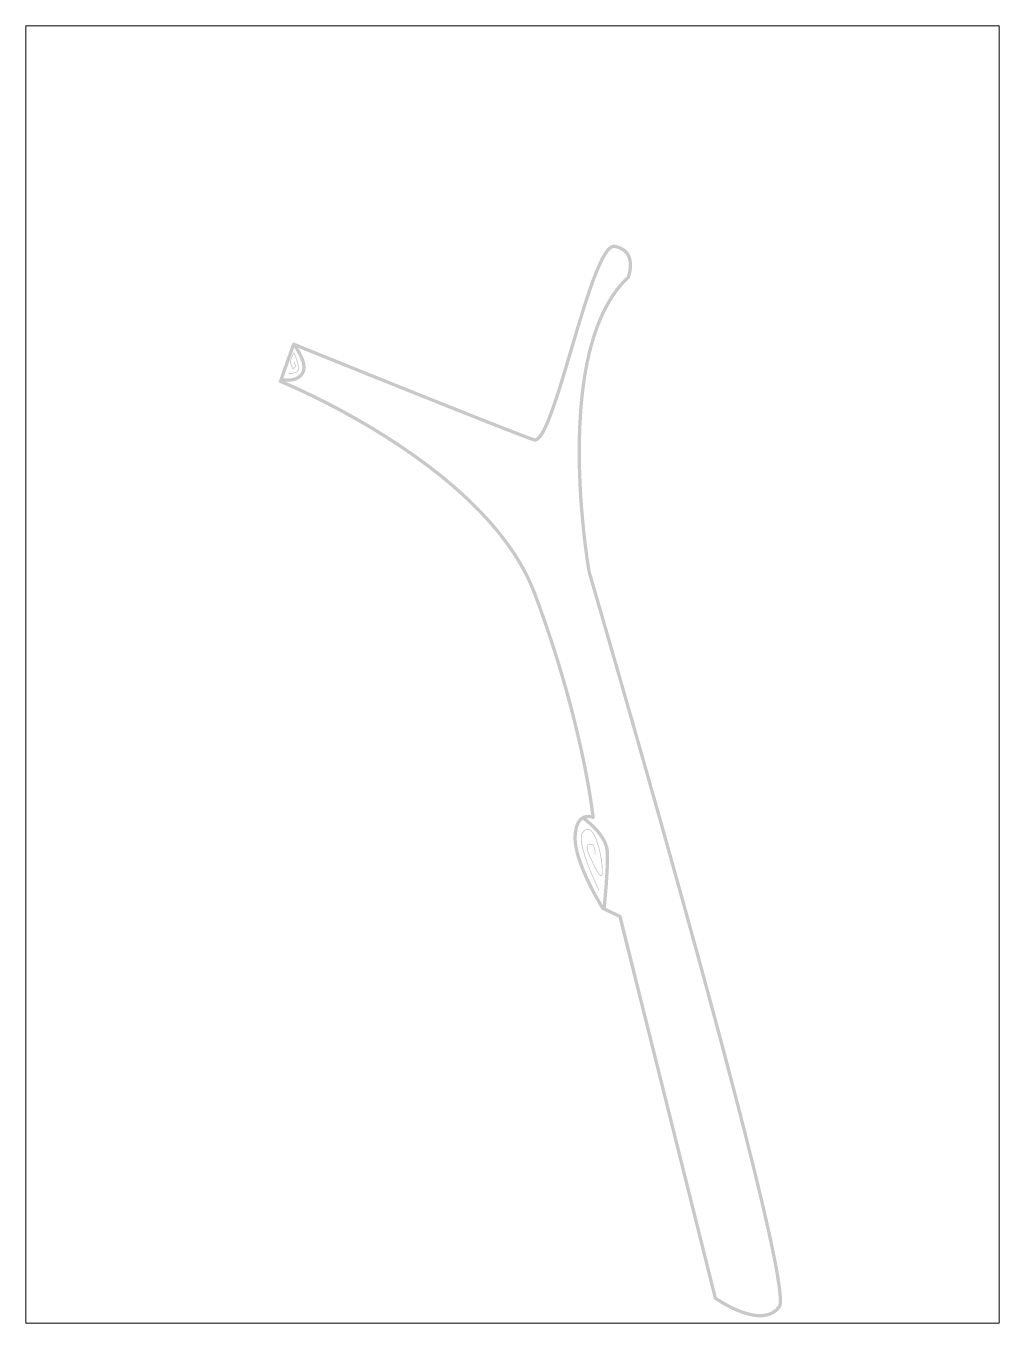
# Paper-space layout 'Layout1' of a CAD drawing. Header units: millimetres. Extents: x 0 to 271, y 0 to 361.
# The model-space entities are those that its viewports show. They can reach past a viewport. Long polylines and large blocks are cut down to what shows.
import ezdxf

# ---------------------------------------------------------------- set-up
doc = ezdxf.new("R2010")
doc.units = ezdxf.units.MM

msp = doc.modelspace()

# ---------------------------------------------------------------- hatches: boundary and pattern name
at = {"true_color": 0x000000, "transparency": 33554687}
h = msp.add_hatch(color=18, dxfattribs=at)
edge = h.paths.add_edge_path(flags=0)
edge.add_spline(control_points=[(168.13, 291.11), (168.04, 290.88), (167.77, 290.76), (167.53, 290.85), (167.29, 290.94), (167.18, 291.21), (167.27, 291.45), (167.27, 291.45), (167.7, 292.55), (167.81, 293.95), (167.91, 295.17), (167.78, 296.64), (166.87, 297.77), (166.26, 298.52), (165.31, 299.11), (163.86, 299.4), (163.51, 299.48), (163.17, 299.28), (162.79, 298.94), (162.06, 298.27), (161.3, 297.04), (160.5, 295.4), (157.29, 288.75), (153.68, 275.55), (150.32, 264.45), (148.06, 256.98), (145.9, 250.45), (144.05, 247.45), (143.53, 246.6), (143.02, 246.02), (142.55, 245.73), (142.13, 245.48), (141.73, 245.42), (141.35, 245.54), (136.35, 247.12), (85.13, 267.81), (75.8, 271.58), (76.29, 270.82), (76.88, 269.8), (77.3, 268.73), (77.91, 267.16), (78.14, 265.49), (77.36, 264.26), (76.58, 263.03), (75.38, 262.46), (74.21, 262.24), (72.53, 261.93), (70.93, 262.34), (70.93, 262.34), (70.69, 262.4), (70.54, 262.65), (70.6, 262.9), (70.66, 263.15), (70.92, 263.3), (71.16, 263.23), (71.16, 263.23), (72.56, 262.88), (74.04, 263.15), (74.97, 263.33), (75.95, 263.76), (76.58, 264.76), (77.21, 265.76), (76.93, 267.12), (76.44, 268.39), (75.63, 270.46), (74.16, 272.31), (74.16, 272.31), (74.03, 272.48), (74.02, 272.71), (74.15, 272.88), (74.27, 273.05), (74.5, 273.11), (74.69, 273.03), (74.69, 273.03), (136.14, 248.16), (141.62, 246.42), (141.82, 246.36), (142.02, 246.46), (142.23, 246.64), (142.57, 246.91), (142.91, 247.35), (143.27, 247.93), (145.09, 250.9), (147.2, 257.35), (149.43, 264.72), (152.81, 275.87), (156.44, 289.12), (159.67, 295.8), (160.53, 297.58), (161.37, 298.9), (162.17, 299.63), (162.81, 300.21), (163.45, 300.43), (164.05, 300.31), (171.11, 298.87), (168.13, 291.11), (168.13, 291.11)], knot_values=[0, 0, 0, 0, 1, 1, 1, 2, 2, 2, 3, 3, 3, 4, 4, 4, 5, 5, 5, 6, 6, 6, 7, 7, 7, 8, 8, 8, 9, 9, 9, 10, 10, 10, 11, 11, 11, 12, 12, 12, 13, 13, 13, 14, 14, 14, 15, 15, 15, 16, 16, 16, 17, 17, 17, 18, 18, 18, 19, 19, 19, 20, 20, 20, 21, 21, 21, 22, 22, 22, 23, 23, 23, 24, 24, 24, 25, 25, 25, 26, 26, 26, 27, 27, 27, 28, 28, 28, 29, 29, 29, 30, 30, 30, 31, 31, 31, 32, 32, 32, 32], degree=3, periodic=1)
h = msp.add_hatch(color=18, dxfattribs=at)
edge = h.paths.add_edge_path(flags=0)
edge.add_spline(control_points=[(70.67, 261.83), (70.43, 261.92), (70.32, 262.19), (70.41, 262.43), (70.51, 262.66), (70.78, 262.78), (71.01, 262.68), (71.01, 262.68), (91.69, 254.38), (111.16, 239.9), (124.18, 230.23), (136.65, 217.8), (142.1, 203.26), (155.67, 167.06), (158.36, 140.9), (158.36, 140.9), (158.38, 140.73), (158.31, 140.57), (158.17, 140.48), (158.04, 140.38), (157.87, 140.36), (157.72, 140.42), (157.72, 140.42), (156.28, 141.04), (155.07, 140.19), (154.19, 139.57), (153.48, 138.22), (153.36, 135.52), (153.23, 132.65), (154.43, 128.94), (155.9, 125.52), (157.93, 120.79), (160.49, 116.61), (160.94, 115.88), (160.94, 115.88), (165.58, 113.66), (165.58, 113.66), (165.7, 113.6), (165.79, 113.49), (165.83, 113.36), (165.83, 113.36), (191.17, 11.92), (192.34, 7.22), (193.13, 6.68), (197.22, 3.96), (201.43, 2.92), (204.43, 2.18), (207.5, 2.27), (209.37, 4.79), (209.46, 4.91), (209.5, 5.11), (209.54, 5.39), (209.61, 5.93), (209.6, 6.7), (209.52, 7.67), (209.23, 11.62), (207.84, 18.84), (205.7, 28.27), (193.43, 82.36), (156.38, 208.97), (156.38, 208.97), (156.37, 208.99), (156.37, 209), (156.37, 209.02), (156.37, 209.02), (152.39, 231.31), (153.95, 253.56), (154.99, 268.48), (158.55, 283.38), (167.38, 291.62), (167.57, 291.79), (167.86, 291.78), (168.04, 291.6), (168.21, 291.41), (168.2, 291.12), (168.02, 290.94), (159.33, 282.84), (155.9, 268.17), (154.87, 253.5), (153.35, 231.78), (157.13, 210.03), (157.27, 209.21), (157.86, 207.2), (194.43, 82.14), (206.6, 28.48), (208.76, 18.98), (210.15, 11.71), (210.45, 7.74), (210.53, 6.69), (210.53, 5.85), (210.45, 5.27), (210.39, 4.79), (210.27, 4.45), (210.11, 4.24), (208.01, 1.4), (204.58, 1.19), (201.21, 2.02), (196.36, 3.22), (191.66, 6.57), (191.66, 6.57), (191.57, 6.63), (191.51, 6.72), (191.48, 6.83), (191.48, 6.83), (164.98, 112.92), (164.98, 112.92), (164.98, 112.92), (160.42, 115.1), (160.42, 115.1), (160.34, 115.14), (160.27, 115.2), (160.23, 115.27), (160.23, 115.27), (157.31, 119.88), (155.05, 125.15), (153.52, 128.71), (152.3, 132.58), (152.44, 135.56), (152.58, 138.7), (153.52, 140.22), (154.53, 140.94), (155.53, 141.65), (156.65, 141.61), (157.36, 141.48), (156.84, 145.78), (153.48, 170.25), (141.23, 202.94), (135.85, 217.31), (123.49, 229.59), (110.61, 239.16), (91.24, 253.56), (70.67, 261.83), (70.67, 261.83)], knot_values=[0, 0, 0, 0, 1, 1, 1, 2, 2, 2, 3, 3, 3, 4, 4, 4, 5, 5, 5, 6, 6, 6, 7, 7, 7, 8, 8, 8, 9, 9, 9, 10, 10, 10, 11, 11, 11, 12, 12, 12, 13, 13, 13, 14, 14, 14, 15, 15, 15, 16, 16, 16, 17, 17, 17, 18, 18, 18, 19, 19, 19, 20, 20, 20, 21, 21, 21, 22, 22, 22, 23, 23, 23, 24, 24, 24, 25, 25, 25, 26, 26, 26, 27, 27, 27, 28, 28, 28, 29, 29, 29, 30, 30, 30, 31, 31, 31, 32, 32, 32, 33, 33, 33, 34, 34, 34, 35, 35, 35, 36, 36, 36, 37, 37, 37, 38, 38, 38, 39, 39, 39, 40, 40, 40, 41, 41, 41, 42, 42, 42, 43, 43, 43, 44, 44, 44, 44], degree=3, periodic=1)
h = msp.add_hatch(color=18, dxfattribs=at)
edge = h.paths.add_edge_path(flags=0)
edge.add_spline(control_points=[(74.08, 272.76), (74.17, 273), (74.43, 273.12), (74.67, 273.04), (74.91, 272.95), (75.04, 272.69), (74.96, 272.45), (74.96, 272.45), (71.49, 262.63), (71.49, 262.63), (71.4, 262.39), (71.14, 262.26), (70.9, 262.35), (70.65, 262.43), (70.53, 262.7), (70.61, 262.94), (70.61, 262.94), (74.08, 272.76), (74.08, 272.76)], knot_values=[0, 0, 0, 0, 1, 1, 1, 2, 2, 2, 3, 3, 3, 4, 4, 4, 5, 5, 5, 6, 6, 6, 6], degree=3, periodic=1)
h = msp.add_hatch(color=18, dxfattribs=at)
edge = h.paths.add_edge_path(flags=0)
edge.add_spline(control_points=[(73.1, 264.35), (73.04, 264.36), (72.99, 264.41), (73, 264.48), (73, 264.54), (73.06, 264.59), (73.12, 264.58), (73.12, 264.58), (74.23, 264.49), (75.04, 264.84), (75.34, 264.97), (75.6, 265.17), (75.73, 265.47), (75.82, 265.67), (75.85, 265.92), (75.79, 266.22), (75.5, 267.86), (74.84, 269.42), (74.6, 269.96), (74.46, 269.71), (74.2, 269.25), (74.01, 268.75), (73.82, 268.27), (73.69, 267.77), (73.78, 267.4), (73.95, 266.7), (74.23, 266.15), (74.36, 265.92), (74.36, 265.92), (75.03, 266.53), (75.03, 266.53), (74.91, 266.72), (74.64, 267.19), (74.6, 267.56), (74.6, 267.62), (74.64, 267.68), (74.71, 267.68), (74.77, 267.69), (74.83, 267.65), (74.83, 267.58), (74.88, 267.16), (75.28, 266.58), (75.28, 266.58), (75.31, 266.53), (75.3, 266.47), (75.26, 266.43), (75.26, 266.43), (74.41, 265.65), (74.41, 265.65), (74.39, 265.63), (74.35, 265.62), (74.32, 265.62), (74.29, 265.62), (74.26, 265.64), (74.24, 265.67), (74.24, 265.67), (73.79, 266.36), (73.55, 267.35), (73.46, 267.75), (73.59, 268.31), (73.79, 268.83), (74.08, 269.59), (74.51, 270.27), (74.51, 270.27), (74.54, 270.31), (74.58, 270.33), (74.62, 270.33), (74.66, 270.32), (74.7, 270.3), (74.72, 270.26), (74.72, 270.26), (75.65, 268.32), (76.02, 266.26), (76.1, 265.82), (76.02, 265.47), (75.86, 265.21), (75.69, 264.95), (75.43, 264.76), (75.13, 264.63), (74.27, 264.25), (73.1, 264.35), (73.1, 264.35)], knot_values=[0, 0, 0, 0, 1, 1, 1, 2, 2, 2, 3, 3, 3, 4, 4, 4, 5, 5, 5, 6, 6, 6, 7, 7, 7, 8, 8, 8, 9, 9, 9, 10, 10, 10, 11, 11, 11, 12, 12, 12, 13, 13, 13, 14, 14, 14, 15, 15, 15, 16, 16, 16, 17, 17, 17, 18, 18, 18, 19, 19, 19, 20, 20, 20, 21, 21, 21, 22, 22, 22, 23, 23, 23, 24, 24, 24, 25, 25, 25, 26, 26, 26, 27, 27, 27, 27], degree=3, periodic=1)
h = msp.add_hatch(color=18, dxfattribs=at)
edge = h.paths.add_edge_path(flags=0)
edge.add_spline(control_points=[(154.82, 140.29), (154.6, 140.43), (154.55, 140.72), (154.69, 140.93), (154.83, 141.14), (155.12, 141.2), (155.33, 141.06), (155.33, 141.06), (157.76, 139.44), (159.75, 137), (161.1, 135.34), (162.25, 133.29), (162.34, 131.12), (162.55, 125.91), (161.43, 115.56), (161.43, 115.56), (161.4, 115.31), (161.17, 115.12), (160.92, 115.15), (160.66, 115.18), (160.48, 115.41), (160.51, 115.66), (160.51, 115.66), (161.62, 125.92), (161.41, 131.08), (161.33, 133.06), (160.26, 134.91), (159.03, 136.42), (157.13, 138.74), (154.82, 140.29), (154.82, 140.29)], knot_values=[0, 0, 0, 0, 1, 1, 1, 2, 2, 2, 3, 3, 3, 4, 4, 4, 5, 5, 5, 6, 6, 6, 7, 7, 7, 8, 8, 8, 9, 9, 9, 10, 10, 10, 10], degree=3, periodic=1)
h = msp.add_hatch(color=18, dxfattribs=at)
edge = h.paths.add_edge_path(flags=0)
edge.add_spline(control_points=[(159.66, 120.57), (159.69, 120.51), (159.67, 120.45), (159.61, 120.42), (159.55, 120.39), (159.48, 120.41), (159.45, 120.47), (159.45, 120.47), (156.12, 127.18), (154.92, 132.08), (154.61, 133.35), (154.45, 134.51), (154.51, 135.39), (154.56, 136.01), (154.72, 136.5), (155.02, 136.82), (155.51, 137.36), (155.97, 137.6), (156.38, 137.61), (156.81, 137.63), (157.2, 137.43), (157.55, 137.07), (158.53, 136.06), (159.22, 133.8), (159.65, 132.3), (160.22, 130.31), (160.83, 126.13), (160.53, 124.9), (160.47, 124.66), (160.37, 124.52), (160.26, 124.48), (160.17, 124.44), (160.06, 124.45), (159.94, 124.53), (159.62, 124.74), (159.27, 125.21), (158.93, 125.76), (158.19, 126.97), (157.52, 128.6), (157.48, 128.71), (157.43, 128.81), (156.33, 130.83), (156.15, 132.17), (156.06, 132.82), (156.2, 133.32), (156.69, 133.44), (157.17, 133.56), (157.52, 133.49), (157.79, 133.31), (158.06, 133.13), (158.24, 132.82), (158.36, 132.43), (158.51, 131.94), (158.56, 131.32), (158.57, 130.66), (158.57, 130.6), (158.52, 130.54), (158.46, 130.54), (158.4, 130.54), (158.34, 130.59), (158.34, 130.66), (158.33, 131.29), (158.29, 131.89), (158.14, 132.36), (158.04, 132.69), (157.89, 132.96), (157.66, 133.12), (157.44, 133.27), (157.14, 133.31), (156.75, 133.21), (156.57, 133.17), (156.46, 133.06), (156.41, 132.9), (156.35, 132.71), (156.34, 132.47), (156.38, 132.2), (156.56, 130.86), (157.68, 128.82), (157.68, 128.82), (157.68, 128.82), (157.69, 128.81), (157.69, 128.81), (157.69, 128.81), (158.37, 127.12), (159.13, 125.88), (159.45, 125.36), (159.77, 124.92), (160.07, 124.72), (160.1, 124.7), (160.13, 124.69), (160.16, 124.69), (160.18, 124.69), (160.2, 124.71), (160.22, 124.74), (160.25, 124.79), (160.28, 124.86), (160.3, 124.95), (160.6, 126.17), (159.99, 130.28), (159.43, 132.24), (159.01, 133.71), (158.35, 135.92), (157.38, 136.91), (157.08, 137.21), (156.76, 137.4), (156.39, 137.38), (156.02, 137.37), (155.62, 137.15), (155.19, 136.66), (154.92, 136.37), (154.79, 135.93), (154.74, 135.37), (154.68, 134.51), (154.85, 133.38), (155.15, 132.14), (156.34, 127.25), (159.66, 120.57), (159.66, 120.57)], knot_values=[0, 0, 0, 0, 1, 1, 1, 2, 2, 2, 3, 3, 3, 4, 4, 4, 5, 5, 5, 6, 6, 6, 7, 7, 7, 8, 8, 8, 9, 9, 9, 10, 10, 10, 11, 11, 11, 12, 12, 12, 13, 13, 13, 14, 14, 14, 15, 15, 15, 16, 16, 16, 17, 17, 17, 18, 18, 18, 19, 19, 19, 20, 20, 20, 21, 21, 21, 22, 22, 22, 23, 23, 23, 24, 24, 24, 25, 25, 25, 26, 26, 26, 27, 27, 27, 28, 28, 28, 29, 29, 29, 30, 30, 30, 31, 31, 31, 32, 32, 32, 33, 33, 33, 34, 34, 34, 35, 35, 35, 36, 36, 36, 37, 37, 37, 38, 38, 38, 39, 39, 39, 39], degree=3, periodic=1)

psp = doc.layouts.get("Layout1")

# ---------------------------------------------------------------- viewports
at = {"layer": '0'}
psp.add_viewport(center=(135.47, 180.62), size=(270.93, 361.244), view_center_point=(135.47, 180.62), view_height=361.244, dxfattribs=at)

doc.saveas('drawing.dxf')
